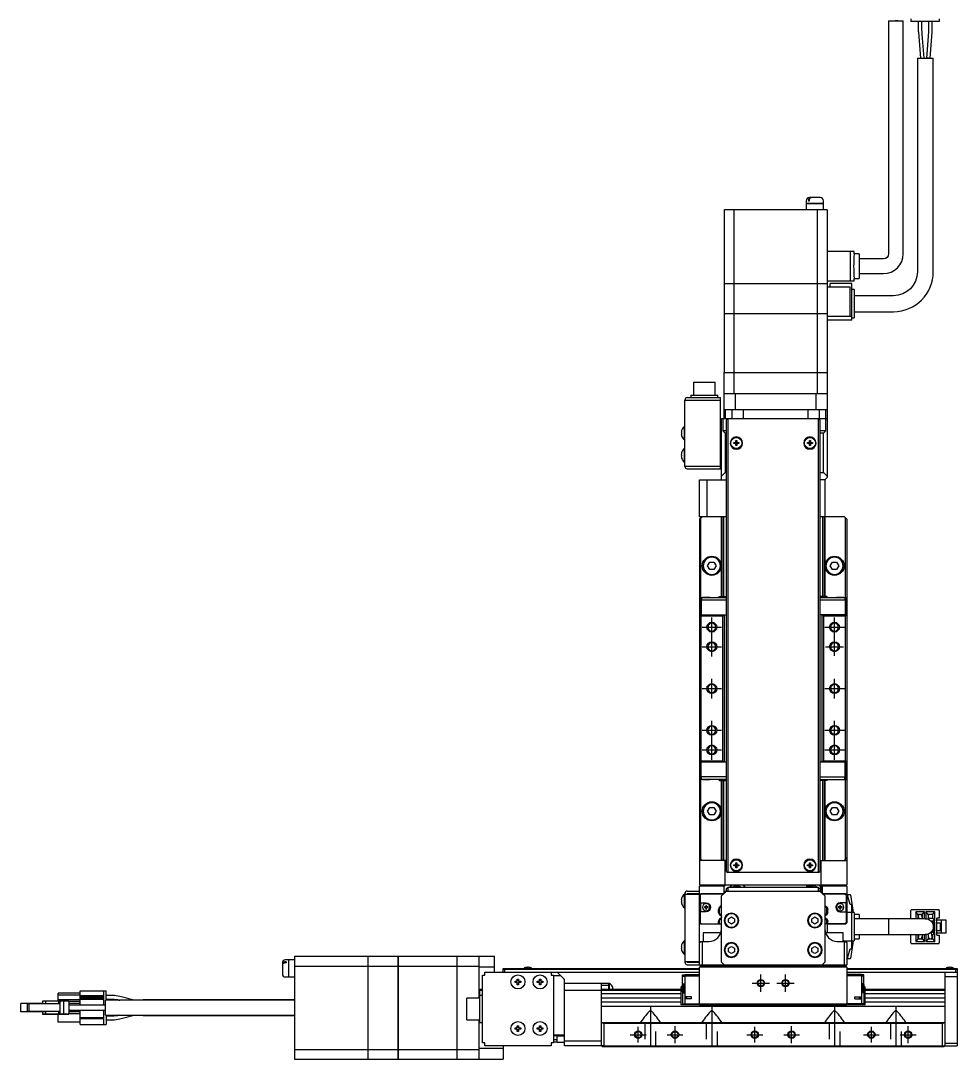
# Model space of a CAD drawing. Extents: x 0 to 1546, y -8 to 1243.
# Drawn here: x 388.6 to 770.2, y 399.4 to 822.4 of the extents above; entities that cross this region are included whole.
import ezdxf

# ---------------------------------------------------------------- set-up
doc = ezdxf.new("R2010")
doc.units = 0
doc.header["$LTSCALE"] = 0.5
doc.linetypes.add('CENTER', pattern=[50.8, 31.75, -6.35, 6.35, -6.35])
doc.linetypes.add('DASHED', pattern=[19.05, 12.7, -6.35])
for name, color, linetype in [('MSM_CENTER', 1, 'CENTER'), ('MSM_CONTINUOUS', 7, 'CONTINUOUS'), ('MSM_DASHED', 4, 'DASHED'), ('MSM_NARROW', 5, 'CONTINUOUS')]:
    doc.layers.add(name, color=color, linetype=linetype)

msp = doc.modelspace()

# ---------------------------------------------------------------- linework, layer by layer
at = {"layer": 'MSM_CENTER'}
for p, q in [((666.16, 575.42), (674.16, 575.42)), ((670.16, 563.42), (670.16, 579.42)), ((716.16, 575.42), (724.16, 575.42)), ((720.16, 563.77), (720.16, 579.42)), ((666.16, 567.42), (674.16, 567.42)), ((716.51, 567.42), (723.81, 567.42)), ((670.16, 546.42), (670.16, 554.42)), ((720.16, 546.42), (720.16, 554.42)), ((666.16, 550.42), (674.16, 550.42)), ((716.16, 550.42), (724.16, 550.42)), ((670.16, 521.42), (670.16, 537.42)), ((720.16, 521.42), (720.16, 537.42)), ((666.16, 533.42), (674.16, 533.42)), ((716.16, 533.42), (724.16, 533.42)), ((666.16, 525.42), (674.16, 525.42)), ((716.16, 525.42), (724.16, 525.42)), ((690.16, 426.92), (690.16, 433.92)), ((700.16, 426.92), (700.16, 433.92)), ((686.66, 430.42), (693.66, 430.42)), ((696.66, 430.42), (703.66, 430.42)), ((645.16, 420.92), (645.16, 402.42)), ((670.16, 420.92), (670.16, 402.42)), ((720.16, 420.92), (720.16, 402.42)), ((745.16, 420.92), (745.16, 402.42)), ((640.16, 406.19), (640.16, 412.65)), ((655.16, 405.92), (655.16, 412.92)), ((687.66, 406.19), (687.66, 412.65)), ((702.66, 405.92), (702.66, 412.92)), ((735.16, 406.19), (735.16, 412.65)), ((750.16, 405.92), (750.16, 412.92)), ((636.94, 409.42), (643.39, 409.42)), ((651.94, 409.42), (658.39, 409.42)), ((684.44, 409.42), (690.89, 409.42)), ((699.44, 409.42), (705.89, 409.42)), ((731.94, 409.42), (738.39, 409.42)), ((746.94, 409.42), (753.39, 409.42))]:
    msp.add_line(p, q, dxfattribs=at)
at = {"layer": 'MSM_CONTINUOUS', "linetype": 'CONTINUOUS'}
for p, q in [((742.16, 822.42), (748.16, 822.42)), ((742.16, 822.42), (742.16, 727.42)), ((746.01, 822.42), (745.02, 822.52)), ((748.16, 727.42), (748.16, 822.42)), ((751.26, 823.17), (751.26, 822.17)), ((762.86, 822.17), (751.26, 822.17)), ((754.29, 822.17), (754.29, 818.57)), ((755.79, 819.54), (755.79, 822.17)), ((758.49, 822.17), (758.49, 818.55)), ((759.99, 818.55), (759.99, 822.17)), ((762.86, 823.17), (762.86, 822.17)), ((754.32, 817.72), (755.16, 807.17)), ((755.89, 816.91), (755.79, 819.54)), ((756.66, 807.23), (755.89, 816.91)), ((758.46, 817.85), (757.67, 807.23)), ((759.17, 807.17), (759.96, 817.74)), ((753.91, 807.17), (760.41, 807.17)), ((753.91, 807.17), (753.91, 720.17)), ((758.41, 807.17), (757.67, 807.23)), ((757.67, 807.23), (757.69, 807.17)), ((760.41, 720.17), (760.41, 807.17)), ((675.16, 745.42), (675.16, 715.47)), ((717.16, 745.42), (675.16, 745.42)), ((679.19, 745.42), (679.19, 715.47)), ((708.66, 747.92), (708.66, 745.42)), ((713.14, 745.42), (713.14, 715.47)), ((717.16, 745.42), (717.16, 715.47)), ((728.16, 728.42), (717.16, 728.42)), ((726.73, 716.42), (726.73, 728.42)), ((728.16, 727.42), (728.16, 728.42)), ((730.16, 727.42), (728.16, 727.42)), ((730.16, 727.42), (730.16, 717.42)), ((740.16, 725.42), (730.16, 725.42)), ((730.16, 719.42), (740.16, 719.42)), ((675.16, 715.47), (717.16, 715.47)), ((675.16, 715.42), (675.16, 703.17)), ((675.16, 715.42), (717.16, 715.42)), ((675.21, 715.47), (675.21, 715.42)), ((679.19, 715.42), (679.19, 703.17)), ((679.45, 715.47), (679.45, 715.42)), ((712.88, 715.47), (712.88, 715.42)), ((713.14, 715.42), (713.14, 703.17)), ((717.11, 715.47), (717.11, 715.42)), ((728.16, 716.42), (717.16, 716.42)), ((717.16, 715.42), (717.16, 679.17)), ((718.36, 713.92), (718.36, 715.42)), ((727.16, 715.42), (718.36, 715.42)), ((727.16, 700.42), (727.16, 715.42)), ((728.16, 716.42), (728.16, 717.42)), ((728.16, 717.42), (730.16, 717.42)), ((726.56, 713.92), (717.16, 713.92)), ((726.56, 701.92), (726.56, 713.92)), ((728.16, 712.99), (727.16, 712.99)), ((728.16, 712.99), (728.16, 701.35)), ((744.16, 710.42), (728.16, 710.42)), ((675.16, 703.17), (717.16, 703.17)), ((675.16, 703.12), (675.16, 679.17)), ((675.16, 703.12), (717.16, 703.12)), ((675.21, 703.17), (675.21, 703.12)), ((679.19, 703.12), (679.19, 679.17)), ((679.45, 703.17), (679.45, 703.12)), ((712.88, 703.17), (712.88, 703.12)), ((713.14, 703.12), (713.14, 679.17)), ((717.11, 703.17), (717.11, 703.12)), ((728.16, 703.92), (744.16, 703.92)), ((727.16, 701.92), (717.16, 701.92)), ((727.16, 700.42), (717.16, 700.42)), ((727.16, 701.35), (728.16, 701.35)), ((675.16, 679.17), (717.16, 679.17)), ((675.16, 679.12), (717.16, 679.12)), ((675.16, 660.42), (675.16, 679.12)), ((675.21, 679.17), (675.21, 679.12)), ((679.19, 679.12), (679.19, 670.42)), ((679.45, 679.17), (679.45, 679.12)), ((712.88, 679.17), (712.88, 679.12)), ((713.14, 679.12), (713.14, 670.42)), ((717.11, 679.17), (717.11, 679.12)), ((717.16, 679.12), (717.16, 636.42)), ((662.74, 675.22), (671.59, 675.22)), ((662.74, 675.22), (662.74, 669.92)), ((671.59, 669.92), (671.59, 675.22)), ((660.16, 668.92), (673.66, 668.92)), ((661.66, 669.92), (672.66, 669.92)), ((661.66, 669.92), (661.66, 668.92)), ((672.66, 668.92), (672.66, 669.92)), ((673.66, 639.92), (673.66, 668.92)), ((717.16, 670.42), (675.16, 670.42)), ((679.66, 670.42), (679.66, 663.92)), ((712.66, 663.92), (712.66, 670.42)), ((659.16, 640.92), (659.16, 667.92)), ((659.16, 667.92), (673.66, 667.92)), ((673.66, 659.92), (674.16, 659.92)), ((674.16, 635.42), (674.16, 660.42)), ((674.16, 660.42), (717.16, 660.42)), ((674.66, 660.42), (674.66, 655.42)), ((717.16, 663.92), (675.16, 663.92)), ((675.66, 663.92), (675.66, 660.42)), ((676.66, 660.42), (676.16, 659.92)), ((676.16, 475.92), (676.16, 659.92)), ((676.66, 660.42), (676.66, 475.42)), ((678.43, 660.42), (678.43, 663.92)), ((682.9, 663.92), (682.9, 660.42)), ((709.43, 660.42), (709.43, 663.92)), ((713.66, 475.42), (713.66, 660.42)), ((714.16, 659.92), (713.66, 660.42)), ((713.9, 663.92), (713.9, 660.42)), ((714.16, 659.92), (714.16, 475.92)), ((716.66, 655.42), (716.66, 663.92)), ((659.01, 651.57), (659.01, 657.27)), ((659.16, 657.27), (659.01, 657.27)), ((673.66, 656.92), (674.16, 656.92)), ((657.68, 654.68), (657.86, 654.68)), ((657.86, 654.16), (657.68, 654.16)), ((657.85, 655.58), (657.86, 655.58)), ((657.86, 653.27), (657.85, 653.26)), ((657.86, 654.68), (657.86, 654.16)), ((659.01, 651.57), (659.16, 651.57)), ((673.66, 654.42), (674.16, 654.42)), ((673.66, 651.92), (674.16, 651.92)), ((674.66, 655.42), (675.66, 654.42)), ((676.16, 655.42), (674.66, 655.42)), ((676.16, 654.42), (675.66, 654.42)), ((675.66, 654.42), (675.66, 638.42)), ((716.66, 655.42), (714.16, 655.42)), ((715.66, 654.42), (714.16, 654.42)), ((715.66, 654.42), (716.66, 655.42)), ((715.66, 638.42), (715.66, 654.42)), ((659.01, 642.57), (659.01, 648.27)), ((659.16, 648.27), (659.01, 648.27)), ((673.66, 647.92), (674.16, 647.92)), ((679.19, 650.24), (679.19, 650.6)), ((679.19, 650.6), (679.98, 650.6)), ((679.98, 650.24), (679.19, 650.24)), ((679.97, 650.24), (679.97, 650.6)), ((679.98, 651.39), (680.34, 651.39)), ((679.98, 650.6), (679.98, 651.39)), ((679.98, 650.62), (680.34, 650.62)), ((679.98, 649.45), (679.98, 650.24)), ((680.34, 650.23), (679.98, 650.23)), ((680.34, 649.45), (679.98, 649.45)), ((680.34, 651.39), (680.34, 650.6)), ((680.34, 650.6), (681.14, 650.6)), ((680.34, 650.24), (680.34, 649.45)), ((681.14, 650.24), (680.34, 650.24)), ((680.36, 650.6), (680.36, 650.24)), ((681.14, 650.6), (681.14, 650.24)), ((709.19, 650.24), (709.19, 650.6)), ((709.19, 650.6), (709.98, 650.6)), ((709.98, 650.24), (709.19, 650.24)), ((709.97, 650.24), (709.97, 650.6)), ((709.98, 651.39), (710.34, 651.39)), ((709.98, 650.6), (709.98, 651.39)), ((709.98, 650.62), (710.34, 650.62)), ((709.98, 649.45), (709.98, 650.24)), ((710.34, 650.23), (709.98, 650.23)), ((710.34, 649.45), (709.98, 649.45)), ((710.34, 651.39), (710.34, 650.6)), ((710.34, 650.6), (711.14, 650.6)), ((710.34, 650.24), (710.34, 649.45)), ((711.14, 650.24), (710.34, 650.24)), ((710.36, 650.6), (710.36, 650.24)), ((711.14, 650.6), (711.14, 650.24)), ((657.68, 645.68), (657.86, 645.68)), ((657.86, 645.16), (657.68, 645.16)), ((657.85, 646.58), (657.86, 646.58)), ((657.86, 644.27), (657.85, 644.26)), ((657.86, 645.68), (657.86, 645.16)), ((673.66, 645.42), (674.16, 645.42)), ((659.01, 642.57), (659.16, 642.57)), ((674.16, 640.92), (659.16, 640.92)), ((660.16, 639.92), (673.66, 639.92)), ((673.66, 642.92), (674.16, 642.92)), ((665.16, 620.42), (665.16, 635.42)), ((665.16, 635.42), (676.16, 635.42)), ((668.16, 635.42), (668.16, 620.42)), ((674.16, 636.92), (675.66, 638.42)), ((675.66, 638.42), (676.16, 638.42)), ((714.16, 638.42), (715.66, 638.42)), ((716.16, 635.42), (714.16, 635.42)), ((715.66, 638.42), (717.16, 636.92)), ((716.16, 635.42), (717.16, 636.42)), ((716.16, 635.42), (716.16, 620.42)), ((676.16, 620.42), (665.16, 620.42)), ((666.16, 620.42), (665.16, 619.42)), ((665.16, 619.42), (665.16, 470.42)), ((665.66, 587.42), (665.66, 619.92)), ((674.06, 587.92), (674.06, 620.42)), ((674.36, 587.92), (674.36, 620.42)), ((674.87, 620.42), (674.87, 587.92)), ((724.16, 620.42), (714.16, 620.42)), ((715.46, 587.92), (715.46, 620.42)), ((715.96, 620.42), (715.96, 587.92)), ((716.26, 620.42), (716.26, 587.92)), ((725.16, 619.42), (724.16, 620.42)), ((724.66, 587.42), (724.66, 619.92)), ((725.16, 619.42), (725.16, 470.42)), ((665.36, 586.42), (665.36, 580.42)), ((676.16, 586.42), (665.36, 586.42)), ((665.41, 587.42), (665.41, 586.42)), ((676.16, 587.42), (665.41, 587.42)), ((665.86, 586.42), (665.86, 580.42)), ((665.91, 587.42), (665.91, 586.42)), ((669.36, 587.47), (666.36, 587.47)), ((666.36, 587.47), (666.36, 587.42)), ((669.36, 587.42), (669.36, 587.47)), ((672.93, 587.42), (673.23, 587.92)), ((673.23, 587.92), (676.16, 587.92)), ((717.09, 587.92), (714.16, 587.92)), ((724.91, 587.42), (714.16, 587.42)), ((724.96, 586.42), (714.16, 586.42)), ((717.39, 587.42), (717.09, 587.92)), ((723.96, 587.52), (720.96, 587.52)), ((720.96, 587.52), (720.96, 587.42)), ((723.96, 587.42), (723.96, 587.52)), ((724.41, 587.42), (724.41, 586.42)), ((724.46, 586.42), (724.46, 580.42)), ((724.91, 587.42), (724.91, 586.42)), ((724.96, 586.42), (724.96, 580.42)), ((665.66, 579.92), (665.16, 580.42)), ((665.16, 580.42), (676.16, 580.42)), ((674.66, 579.92), (665.66, 579.92)), ((665.66, 579.92), (665.66, 520.92)), ((674.66, 579.92), (675.16, 580.42)), ((674.66, 520.92), (674.66, 579.92)), ((675.16, 580.42), (675.16, 520.42)), ((725.16, 580.42), (714.16, 580.42)), ((715.16, 580.42), (715.66, 579.92)), ((715.16, 520.42), (715.16, 580.42)), ((724.66, 579.92), (715.66, 579.92)), ((715.66, 579.92), (715.66, 520.92)), ((725.16, 580.42), (724.66, 579.92)), ((724.66, 520.92), (724.66, 579.92)), ((665.16, 520.42), (665.66, 520.92)), ((676.16, 520.42), (665.16, 520.42)), ((665.36, 514.42), (665.36, 520.42)), ((665.66, 520.92), (674.66, 520.92)), ((665.86, 514.42), (665.86, 520.42)), ((675.16, 520.42), (674.66, 520.92)), ((725.16, 520.42), (714.16, 520.42)), ((715.66, 520.92), (715.16, 520.42)), ((715.66, 520.92), (724.66, 520.92)), ((724.46, 514.42), (724.46, 520.42)), ((724.66, 520.92), (725.16, 520.42)), ((724.96, 514.42), (724.96, 520.42)), ((676.16, 514.42), (665.36, 514.42)), ((665.41, 513.42), (665.41, 514.42)), ((676.16, 513.42), (665.41, 513.42)), ((665.66, 480.92), (665.66, 513.42)), ((665.91, 513.42), (665.91, 514.42)), ((666.36, 513.42), (666.36, 513.32)), ((666.36, 513.32), (669.36, 513.32)), ((669.36, 513.32), (669.36, 513.42)), ((672.93, 513.42), (673.23, 512.92)), ((673.23, 512.92), (676.16, 512.92)), ((674.06, 480.42), (674.06, 512.92)), ((674.36, 480.42), (674.36, 512.92)), ((674.87, 512.92), (674.87, 480.42)), ((714.16, 514.42), (724.96, 514.42)), ((714.16, 513.42), (724.91, 513.42)), ((717.09, 512.92), (714.16, 512.92)), ((715.46, 480.42), (715.46, 512.92)), ((715.96, 512.92), (715.96, 480.42)), ((716.26, 512.92), (716.26, 480.42)), ((717.39, 513.42), (717.09, 512.92)), ((720.96, 513.42), (720.96, 513.37)), ((720.96, 513.37), (723.96, 513.37)), ((723.96, 513.37), (723.96, 513.42)), ((724.41, 513.42), (724.41, 514.42)), ((724.66, 480.92), (724.66, 513.42)), ((724.91, 513.42), (724.91, 514.42)), ((665.16, 481.42), (666.16, 480.42)), ((676.16, 480.42), (665.16, 480.42)), ((675.66, 470.42), (675.66, 480.42)), ((679.19, 478.24), (679.19, 478.6)), ((679.19, 478.6), (679.98, 478.6)), ((679.98, 478.24), (679.19, 478.24)), ((679.97, 478.24), (679.97, 478.6)), ((679.98, 479.39), (680.34, 479.39)), ((679.98, 478.6), (679.98, 479.39)), ((679.98, 478.62), (680.34, 478.62)), ((679.98, 477.45), (679.98, 478.24)), ((680.34, 478.23), (679.98, 478.23)), ((680.34, 479.39), (680.34, 478.6)), ((680.34, 478.6), (681.14, 478.6)), ((680.34, 478.24), (680.34, 477.45)), ((681.14, 478.24), (680.34, 478.24)), ((680.36, 478.6), (680.36, 478.24)), ((681.14, 478.6), (681.14, 478.24)), ((709.19, 478.24), (709.19, 478.6)), ((709.19, 478.6), (709.98, 478.6)), ((709.98, 478.24), (709.19, 478.24)), ((709.97, 478.24), (709.97, 478.6)), ((709.98, 479.39), (710.34, 479.39)), ((709.98, 478.6), (709.98, 479.39)), ((709.98, 478.62), (710.34, 478.62)), ((709.98, 477.45), (709.98, 478.24)), ((710.34, 478.23), (709.98, 478.23)), ((710.34, 479.39), (710.34, 478.6)), ((710.34, 478.6), (711.14, 478.6)), ((710.34, 478.24), (710.34, 477.45)), ((711.14, 478.24), (710.34, 478.24)), ((710.36, 478.6), (710.36, 478.24)), ((711.14, 478.6), (711.14, 478.24)), ((714.16, 480.42), (725.16, 480.42)), ((714.66, 470.42), (714.66, 480.42)), ((724.16, 480.42), (725.16, 481.42)), ((676.16, 475.92), (676.66, 475.42)), ((713.66, 475.42), (676.66, 475.42)), ((680.34, 477.45), (679.98, 477.45)), ((710.34, 477.45), (709.98, 477.45)), ((713.66, 475.42), (714.16, 475.92)), ((665.16, 470.42), (725.16, 470.42)), ((665.16, 469.92), (665.66, 470.42)), ((675.16, 469.92), (665.16, 469.92)), ((665.16, 437.93), (665.16, 469.92)), ((675.16, 469.92), (674.66, 470.42)), ((675.66, 470.42), (675.16, 469.92)), ((675.16, 467.12), (675.16, 470.39)), ((679.19, 469.75), (679.19, 469.76)), ((679.86, 469.9), (680.66, 470.36)), ((679.98, 469.75), (679.98, 469.91)), ((680.34, 469.75), (679.98, 469.75)), ((680.34, 469.91), (680.34, 469.75)), ((680.66, 470.36), (681.91, 469.64)), ((681.14, 469.76), (681.14, 469.75)), ((681.91, 469.64), (681.91, 469.42)), ((709.19, 469.75), (709.19, 469.76)), ((709.98, 469.75), (709.98, 469.91)), ((710.34, 469.75), (709.98, 469.75)), ((710.34, 469.91), (710.34, 469.75)), ((710.78, 469.85), (711.66, 470.36)), ((711.14, 469.76), (711.14, 469.75)), ((711.66, 470.36), (712.91, 469.64)), ((712.91, 469.64), (712.91, 469.42)), ((715.66, 470.42), (715.16, 469.92)), ((715.16, 469.92), (715.16, 467.12)), ((725.16, 469.92), (715.16, 469.92)), ((724.66, 470.42), (725.16, 469.92)), ((725.16, 469.92), (725.16, 454.92)), ((659.01, 461.07), (659.01, 466.77)), ((659.16, 466.77), (659.01, 466.77)), ((659.16, 466.92), (659.16, 438.92)), ((659.16, 466.72), (665.16, 466.72)), ((660.16, 467.92), (665.16, 467.92)), ((660.16, 466.92), (665.16, 466.92)), ((660.16, 466.92), (660.16, 466.72)), ((660.16, 466.81), (665.16, 466.81)), ((665.86, 466.92), (665.36, 466.42)), ((665.36, 466.42), (665.36, 455.02)), ((665.91, 466.82), (665.41, 466.32)), ((665.41, 466.32), (665.41, 463.12)), ((665.86, 466.92), (675.16, 466.92)), ((665.91, 466.82), (675.06, 466.82)), ((676.16, 467.92), (674.16, 465.92)), ((674.16, 438.92), (674.16, 465.92)), ((675.16, 467.42), (675.66, 467.92)), ((675.36, 467.12), (675.16, 467.12)), ((675.66, 467.92), (715.16, 467.92)), ((676.16, 468.92), (676.66, 469.42)), ((676.16, 467.92), (676.16, 468.92)), ((676.66, 469.42), (676.66, 467.92)), ((713.66, 469.42), (676.66, 469.42)), ((713.66, 467.92), (713.66, 469.42)), ((713.66, 469.42), (714.16, 468.92)), ((714.16, 468.92), (714.16, 467.92)), ((716.16, 465.92), (714.16, 467.92)), ((715.16, 467.12), (714.96, 467.12)), ((715.16, 466.92), (724.46, 466.92)), ((715.26, 466.82), (724.41, 466.82)), ((716.16, 465.92), (716.16, 438.92)), ((724.41, 466.82), (724.91, 466.32)), ((724.46, 466.92), (724.96, 466.42)), ((724.91, 466.32), (724.91, 463.12)), ((724.96, 466.42), (724.96, 455.02)), ((726.73, 466.42), (725.41, 466.42)), ((726.56, 462.42), (725.47, 466.25)), ((657.68, 464.18), (657.86, 464.18)), ((657.86, 463.66), (657.68, 463.66)), ((657.85, 465.08), (657.86, 465.08)), ((657.86, 462.77), (657.85, 462.76)), ((657.86, 464.18), (657.86, 463.66)), ((659.01, 461.07), (659.16, 461.07)), ((665.41, 463.12), (667.86, 463.12)), ((665.61, 463.12), (665.61, 459.52)), ((667.74, 461.45), (667.11, 461.45)), ((667.11, 461.45), (667.11, 461.2)), ((667.11, 461.2), (667.74, 461.2)), ((667.99, 462.07), (667.74, 462.07)), ((667.74, 462.07), (667.74, 461.45)), ((667.74, 461.2), (667.74, 460.57)), ((667.99, 461.45), (667.99, 462.07)), ((668.61, 461.45), (667.99, 461.45)), ((667.99, 460.57), (667.99, 461.2)), ((667.99, 461.2), (668.61, 461.2)), ((668.61, 461.2), (668.61, 461.45)), ((722.34, 461.45), (721.71, 461.45)), ((721.71, 461.45), (721.71, 461.2)), ((721.71, 461.2), (722.34, 461.2)), ((722.59, 462.07), (722.34, 462.07)), ((722.34, 462.07), (722.34, 461.45)), ((722.34, 461.2), (722.34, 460.57)), ((724.91, 463.12), (722.46, 463.12)), ((722.59, 461.45), (722.59, 462.07)), ((723.21, 461.45), (722.59, 461.45)), ((722.59, 460.57), (722.59, 461.2)), ((722.59, 461.2), (723.21, 461.2)), ((723.21, 461.2), (723.21, 461.45)), ((724.71, 463.12), (724.71, 459.52)), ((727.16, 462.42), (726.56, 462.42)), ((727.16, 444.42), (727.16, 462.42)), ((665.36, 457.77), (665.41, 457.77)), ((665.36, 457.07), (665.41, 457.07)), ((665.41, 459.52), (665.41, 455.02)), ((667.86, 459.52), (665.41, 459.52)), ((667.74, 460.57), (667.99, 460.57)), ((672.93, 459.19), (672.93, 460.35)), ((673.23, 459.19), (673.23, 460.35)), ((674.09, 457.77), (673.58, 458.06)), ((673.58, 456.78), (674.09, 457.07)), ((674.16, 458.07), (673.73, 458.32)), ((674.09, 457.77), (674.16, 457.71)), ((674.16, 457.13), (674.09, 457.07)), ((676.91, 456.64), (678.16, 457.36)), ((678.16, 457.36), (679.41, 456.64)), ((710.91, 456.64), (712.16, 457.36)), ((712.16, 457.36), (713.41, 456.64)), ((716.16, 458.07), (716.59, 458.32)), ((716.24, 457.77), (716.16, 457.71)), ((716.16, 457.13), (716.24, 457.07)), ((716.24, 457.77), (716.74, 458.06)), ((716.74, 456.78), (716.24, 457.07)), ((717.09, 459.19), (717.09, 460.35)), ((717.39, 459.19), (717.39, 460.35)), ((722.34, 460.57), (722.59, 460.57)), ((722.46, 459.52), (724.91, 459.52)), ((724.91, 459.52), (724.91, 455.02)), ((724.96, 457.77), (724.91, 457.77)), ((724.96, 457.07), (724.91, 457.07)), ((727.16, 459.2), (725.16, 459.2)), ((728.16, 459.24), (727.16, 459.24)), ((728.16, 459.24), (728.16, 447.6)), ((730.16, 458.42), (728.16, 458.42)), ((730.16, 458.42), (730.16, 456.67)), ((751.26, 456.67), (751.26, 460.02)), ((762.56, 460.32), (751.56, 460.32)), ((753.26, 459.42), (753.26, 456.67)), ((754.16, 458.37), (753.26, 459.42)), ((756.81, 459.42), (753.26, 459.42)), ((754.16, 456.87), (753.99, 456.67)), ((755.91, 458.37), (754.16, 458.37)), ((754.16, 458.37), (754.16, 456.87)), ((754.16, 458), (754.54, 458.37)), ((754.45, 456.96), (754.16, 457.25)), ((754.16, 456.87), (754.48, 456.87)), ((754.32, 457.41), (754.54, 456.67)), ((756.1, 456.67), (755.76, 457.83)), ((755.91, 458.37), (756.81, 459.42)), ((755.91, 458.37), (755.91, 457.31)), ((756.81, 456.67), (756.81, 459.42)), ((761.06, 459.42), (757.41, 459.42)), ((758.36, 458.37), (757.41, 459.42)), ((757.41, 459.42), (757.41, 456.66)), ((758.36, 456.87), (758.07, 456.54)), ((758.36, 458), (758.74, 458.37)), ((760.11, 458.37), (758.36, 458.37)), ((758.36, 458.37), (758.36, 456.87)), ((758.74, 456.87), (758.36, 457.25)), ((758.36, 456.87), (760.11, 456.87)), ((760.11, 458.37), (761.06, 459.42)), ((760.11, 458.37), (760.11, 456.87)), ((760.11, 456.87), (761.06, 455.82)), ((761.06, 455.82), (761.06, 459.42)), ((762.86, 456.92), (761.86, 456.92)), ((761.86, 449.92), (761.86, 456.92)), ((762.86, 460.02), (762.86, 456.92)), ((665.16, 454.92), (665.66, 454.42)), ((665.36, 455.02), (665.86, 454.52)), ((665.41, 455.02), (665.91, 454.52)), ((673.26, 454.42), (665.66, 454.42)), ((665.86, 454.52), (674.16, 454.52)), ((672.93, 454.52), (672.93, 455.66)), ((673.23, 454.52), (673.23, 455.66)), ((673.26, 454.42), (673.36, 454.52)), ((673.73, 456.52), (674.16, 456.77)), ((674.06, 452.42), (674.06, 453.92)), ((674.16, 453.92), (674.06, 453.92)), ((676.91, 455.2), (676.91, 456.64)), ((678.16, 454.48), (676.91, 455.2)), ((679.41, 455.2), (678.16, 454.48)), ((679.41, 456.64), (679.41, 455.2)), ((710.91, 455.2), (710.91, 456.64)), ((712.16, 454.48), (710.91, 455.2)), ((713.41, 455.2), (712.16, 454.48)), ((713.41, 456.64), (713.41, 455.2)), ((716.59, 456.52), (716.16, 456.77)), ((724.46, 454.52), (716.16, 454.52)), ((716.26, 453.92), (716.16, 453.92)), ((716.26, 453.92), (716.26, 452.42)), ((716.96, 454.52), (717.06, 454.42)), ((724.66, 454.42), (717.06, 454.42)), ((717.09, 454.52), (717.09, 455.66)), ((717.16, 454.42), (717.16, 450.92)), ((717.39, 454.52), (717.39, 455.66)), ((724.91, 455.02), (724.41, 454.52)), ((724.96, 455.02), (724.46, 454.52)), ((724.66, 454.42), (725.16, 454.92)), ((757.16, 456.67), (728.16, 456.67)), ((742.16, 456.67), (742.16, 450.17)), ((759.36, 455.82), (761.06, 455.82)), ((761.06, 455.22), (759.87, 455.22)), ((760.28, 454.35), (761.06, 455.22)), ((761.06, 451.62), (761.06, 455.22)), ((765.66, 456.12), (761.86, 456.12)), ((761.86, 454.92), (763.36, 454.92)), ((763.36, 451.92), (763.36, 454.92)), ((763.75, 450.72), (763.75, 456.12)), ((765.66, 450.72), (765.66, 456.12)), ((673.66, 450.92), (666.66, 450.92)), ((666.66, 450.92), (666.66, 447.42)), ((673.66, 450.47), (673.66, 450.92)), ((723.66, 450.92), (716.66, 450.92)), ((716.66, 450.92), (716.66, 450.47)), ((723.66, 447.42), (723.66, 450.92)), ((728.16, 450.17), (757.16, 450.17)), ((728.16, 448.42), (730.16, 448.42)), ((730.16, 450.17), (730.16, 448.42)), ((751.26, 446.82), (751.26, 450.17)), ((753.26, 450.17), (753.26, 447.42)), ((754.16, 448.47), (753.26, 447.42)), ((754.16, 449.97), (753.99, 450.17)), ((754.48, 449.97), (754.16, 449.97)), ((754.16, 449.97), (754.16, 448.47)), ((754.16, 449.6), (754.45, 449.89)), ((754.54, 448.47), (754.16, 448.85)), ((754.16, 448.47), (755.91, 448.47)), ((754.54, 450.17), (754.32, 449.43)), ((755.76, 449.01), (756.1, 450.17)), ((755.91, 449.53), (755.91, 448.47)), ((755.91, 448.47), (756.81, 447.42)), ((756.81, 447.42), (756.81, 450.17)), ((757.41, 450.18), (757.41, 447.42)), ((758.36, 448.47), (757.41, 447.42)), ((758.2, 450.15), (758.07, 450.3)), ((758.15, 450.33), (758.52, 449.02)), ((758.36, 449.57), (758.36, 448.47)), ((758.74, 448.47), (758.36, 448.85)), ((758.36, 448.47), (760.11, 448.47)), ((759.96, 449.42), (759.48, 451.14)), ((761.06, 451.02), (759.52, 451.02)), ((759.81, 449.97), (760.11, 449.97)), ((759.87, 451.62), (761.06, 451.62)), ((760.11, 449.97), (761.06, 451.02)), ((760.11, 449.97), (760.11, 448.47)), ((760.11, 448.47), (761.06, 447.42)), ((760.28, 452.49), (761.06, 451.62)), ((761.06, 447.42), (761.06, 451.02)), ((761.86, 451.92), (763.36, 451.92)), ((765.66, 450.72), (761.86, 450.72)), ((761.86, 449.92), (762.86, 449.92)), ((762.86, 449.92), (762.86, 446.82)), ((657.68, 445.18), (657.86, 445.18)), ((657.86, 444.66), (657.68, 444.66)), ((657.85, 446.08), (657.86, 446.08)), ((657.86, 445.18), (657.86, 444.66)), ((659.01, 442.07), (659.01, 447.77)), ((659.16, 447.77), (659.01, 447.77)), ((665.16, 446.92), (665.66, 447.42)), ((665.66, 447.42), (669.06, 447.42)), ((666.16, 447.42), (666.16, 437.92)), ((676.91, 444.64), (678.16, 445.36)), ((676.91, 443.2), (676.91, 444.64)), ((678.16, 445.36), (679.41, 444.64)), ((679.41, 444.64), (679.41, 443.2)), ((710.91, 444.64), (712.16, 445.36)), ((710.91, 443.2), (710.91, 444.64)), ((712.16, 445.36), (713.41, 444.64)), ((713.41, 444.64), (713.41, 443.2)), ((721.26, 447.42), (724.66, 447.42)), ((723.66, 447.64), (727.16, 447.64)), ((724.16, 437.92), (724.16, 447.42)), ((724.66, 447.42), (725.16, 446.92)), ((725.16, 446.92), (725.16, 437.93)), ((725.47, 440.59), (726.56, 444.42)), ((726.56, 444.42), (727.16, 444.42)), ((727.16, 447.6), (728.16, 447.6)), ((751.56, 446.52), (762.56, 446.52)), ((753.26, 447.42), (756.81, 447.42)), ((757.41, 447.42), (761.06, 447.42)), ((500.16, 439.92), (497.66, 439.92)), ((500.16, 441.42), (530.11, 441.42)), ((500.16, 441.42), (500.16, 399.42)), ((530.11, 399.42), (530.11, 441.42)), ((530.11, 441.37), (530.16, 441.37)), ((530.16, 441.42), (542.41, 441.42)), ((530.16, 399.42), (530.16, 441.42)), ((542.41, 399.42), (542.41, 441.42)), ((542.41, 441.37), (542.46, 441.37)), ((542.46, 441.42), (566.41, 441.42)), ((542.46, 399.42), (542.46, 441.42)), ((566.41, 399.42), (566.41, 441.42)), ((566.41, 441.37), (566.46, 441.37)), ((566.46, 441.42), (581.66, 441.42)), ((566.46, 399.42), (566.46, 441.42)), ((575.16, 441.42), (575.16, 424.35)), ((581.66, 434.92), (581.66, 441.42)), ((657.86, 443.77), (657.85, 443.76)), ((659.01, 442.07), (659.16, 442.07)), ((678.16, 442.48), (676.91, 443.2)), ((679.41, 443.2), (678.16, 442.48)), ((712.16, 442.48), (710.91, 443.2)), ((713.41, 443.2), (712.16, 442.48)), ((725.41, 440.42), (726.73, 440.42)), ((500.16, 437.39), (530.11, 437.39)), ((530.11, 437.13), (530.16, 437.13)), ((530.16, 437.39), (542.41, 437.39)), ((542.41, 437.13), (542.46, 437.13)), ((542.46, 437.39), (566.41, 437.39)), ((566.41, 437.13), (566.46, 437.13)), ((566.46, 437.39), (575.16, 437.39)), ((581.66, 436.92), (575.16, 436.92)), ((585.16, 436.42), (585.66, 435.92)), ((585.16, 436.42), (665.16, 436.42)), ((585.16, 434.92), (585.16, 436.42)), ((585.66, 435.92), (585.66, 434.92)), ((665.16, 435.92), (585.66, 435.92)), ((594.19, 436.75), (594.19, 436.76)), ((594.98, 436.75), (594.98, 436.91)), ((595.34, 436.75), (594.98, 436.75)), ((595.34, 436.91), (595.34, 436.75)), ((596.14, 436.76), (596.14, 436.75)), ((665.16, 439.12), (659.16, 439.12)), ((660.16, 439.12), (660.16, 438.92)), ((660.16, 438.92), (665.16, 438.92)), ((660.16, 437.92), (725.16, 437.92)), ((665.66, 437.42), (665.16, 436.92)), ((725.16, 436.92), (665.16, 436.92)), ((665.16, 421.42), (665.16, 436.92)), ((665.66, 437.42), (724.66, 437.42)), ((666.37, 437.42), (666.16, 437.92)), ((674.16, 438.92), (675.16, 437.92)), ((677.16, 437.72), (676.86, 437.42)), ((677.36, 437.72), (677.16, 437.72)), ((677.36, 437.72), (677.56, 437.92)), ((679.06, 437.92), (679.06, 437.82)), ((679.06, 437.82), (680.86, 437.82)), ((679.41, 437.42), (679.41, 437.82)), ((680.76, 437.92), (680.96, 437.72)), ((713.16, 437.72), (680.96, 437.72)), ((681.91, 437.72), (681.91, 437.42)), ((710.41, 437.42), (710.41, 437.72)), ((712.91, 437.72), (712.91, 437.42)), ((713.46, 437.42), (713.16, 437.72)), ((715.16, 437.92), (716.16, 438.92)), ((724.16, 437.92), (723.96, 437.42)), ((725.16, 436.92), (724.66, 437.42)), ((725.16, 436.92), (725.16, 421.42)), ((725.16, 436.42), (770.16, 436.42)), ((769.66, 435.92), (725.16, 435.92)), ((766.19, 436.75), (766.19, 436.76)), ((766.98, 436.75), (766.98, 436.91)), ((767.34, 436.75), (766.98, 436.75)), ((767.34, 436.91), (767.34, 436.75)), ((768.14, 436.76), (768.14, 436.75)), ((769.66, 435.92), (770.16, 436.42)), ((769.66, 434.92), (769.66, 435.92)), ((770.16, 436.42), (770.16, 404.92)), ((576.66, 406.12), (576.66, 433.72)), ((576.66, 433.72), (577.66, 433.72)), ((577.66, 434.92), (665.16, 434.92)), ((577.66, 433.72), (577.66, 434.92)), ((590.9, 432.08), (591.42, 432.08)), ((590.9, 431.18), (590.9, 432.08)), ((591.42, 432.08), (591.42, 431.18)), ((599.9, 432.08), (600.42, 432.08)), ((599.9, 431.18), (599.9, 432.08)), ((600.42, 432.08), (600.42, 431.18)), ((604.66, 434.92), (604.66, 433.72)), ((604.66, 433.72), (605.66, 433.72)), ((605.66, 433.72), (605.66, 406.12)), ((608.66, 433.42), (605.66, 433.42)), ((610.16, 431.92), (607.16, 434.92)), ((610.16, 404.92), (610.16, 431.92)), ((658.16, 433.82), (659.16, 433.82)), ((658.16, 429.82), (658.16, 433.82)), ((658.16, 433.32), (659.16, 433.32)), ((659.16, 433.92), (665.16, 433.92)), ((659.16, 433.92), (659.16, 421.52)), ((659.16, 433.42), (665.16, 433.42)), ((725.16, 434.92), (770.16, 434.92)), ((731.16, 433.92), (725.16, 433.92)), ((731.16, 433.42), (725.16, 433.42)), ((731.16, 433.92), (731.16, 421.52)), ((732.16, 433.82), (731.16, 433.82)), ((732.16, 433.32), (731.16, 433.32)), ((732.16, 429.82), (732.16, 433.82)), ((765.16, 434.92), (765.16, 404.92)), ((770.16, 432.92), (765.16, 432.92)), ((412.71, 427.32), (423.41, 427.32)), ((412.71, 421.42), (412.71, 427.32)), ((422.41, 421.42), (422.41, 427.32)), ((423.41, 423.42), (423.41, 427.32)), ((575.16, 427.92), (576.66, 427.92)), ((575.66, 414.42), (575.66, 427.42)), ((576.66, 427.42), (575.66, 427.42)), ((590.01, 430.66), (590.01, 431.18)), ((590.01, 431.18), (590.9, 431.18)), ((590.9, 430.66), (590.01, 430.66)), ((590.65, 430.66), (590.65, 431.18)), ((590.9, 431.44), (591.42, 431.44)), ((590.9, 429.77), (590.9, 430.66)), ((591.42, 430.4), (590.9, 430.4)), ((591.42, 429.77), (590.9, 429.77)), ((591.42, 431.18), (592.32, 431.18)), ((591.42, 430.66), (591.42, 429.77)), ((592.32, 430.66), (591.42, 430.66)), ((591.68, 431.18), (591.68, 430.66)), ((592.32, 431.18), (592.32, 430.66)), ((599.01, 430.66), (599.01, 431.18)), ((599.01, 431.18), (599.9, 431.18)), ((599.9, 430.66), (599.01, 430.66)), ((599.65, 430.66), (599.65, 431.18)), ((599.9, 431.44), (600.42, 431.44)), ((599.9, 429.77), (599.9, 430.66)), ((600.42, 430.4), (599.9, 430.4)), ((600.42, 429.77), (599.9, 429.77)), ((600.42, 431.18), (601.32, 431.18)), ((601.32, 430.66), (600.42, 430.66)), ((600.42, 430.66), (600.42, 429.77)), ((600.68, 431.18), (600.68, 430.66)), ((601.32, 431.18), (601.32, 430.66)), ((610.16, 430.42), (628.16, 430.42)), ((625.16, 427.42), (610.16, 427.42)), ((625.16, 404.92), (625.16, 430.42)), ((628.16, 429.42), (625.16, 429.42)), ((625.16, 427.92), (657.66, 427.92)), ((657.66, 427.42), (625.16, 427.42)), ((628.16, 427.92), (628.16, 430.42)), ((628.41, 430.27), (628.16, 430.27)), ((628.41, 427.92), (628.41, 430.27)), ((629.81, 427.92), (629.81, 428.76)), ((658.11, 429.12), (657.66, 428.85)), ((657.66, 421.52), (657.66, 428.85)), ((658.06, 429.82), (658.06, 429.09)), ((658.56, 429.82), (658.06, 429.82)), ((658.11, 429.82), (658.11, 426.82)), ((658.16, 430.12), (659.16, 430.12)), ((658.56, 430.12), (658.56, 426.52)), ((732.16, 430.12), (731.16, 430.12)), ((731.76, 430.12), (731.76, 426.52)), ((732.26, 429.82), (731.76, 429.82)), ((732.26, 426.82), (732.26, 429.82)), ((732.26, 429.09), (732.66, 428.85)), ((732.66, 421.52), (732.66, 428.85)), ((732.66, 427.92), (765.16, 427.92)), ((765.16, 427.42), (732.66, 427.42)), ((397.46, 423.12), (397.46, 421.92)), ((398.41, 423.12), (397.46, 423.12)), ((398.71, 423.12), (398.41, 423.12)), ((398.71, 423.12), (398.71, 421.92)), ((403.96, 423.12), (398.71, 423.12)), ((403.81, 423.12), (403.81, 426.32)), ((412.71, 426.32), (403.81, 426.32)), ((412.71, 425.57), (403.81, 425.57)), ((412.71, 423.67), (403.81, 423.67)), ((403.96, 423.12), (403.96, 421.92)), ((404.46, 423.12), (403.96, 423.12)), ((405.96, 423.12), (404.46, 423.12)), ((404.46, 423.12), (404.46, 417.72)), ((405.96, 423.12), (405.96, 417.72)), ((408.16, 423.12), (405.96, 423.12)), ((408.16, 423.12), (408.16, 417.72)), ((412.71, 425.42), (422.41, 425.42)), ((412.71, 424.92), (422.41, 424.92)), ((412.71, 424.87), (422.41, 424.87)), ((412.71, 424.37), (422.41, 424.37)), ((412.71, 424.32), (422.41, 424.32)), ((412.71, 423.82), (422.41, 423.82)), ((423.16, 417.42), (423.16, 423.42)), ((500.16, 423.42), (423.16, 423.42)), ((426.04, 425.37), (423.41, 425.37)), ((423.41, 423.87), (426.04, 423.87)), ((428.54, 423.54), (428.99, 423.42)), ((434.78, 423.42), (428.93, 424.99)), ((438.41, 423.42), (438.41, 423.67)), ((500.16, 423.67), (438.41, 423.67)), ((570.36, 415.5), (570.36, 424.35)), ((575.66, 424.35), (570.36, 424.35)), ((576.66, 425.42), (575.66, 425.42)), ((657.66, 426.03), (625.16, 426.03)), ((625.16, 424.42), (657.66, 424.42)), ((658.11, 426.82), (658.56, 426.82)), ((658.16, 426.82), (658.16, 421.52)), ((658.16, 426.52), (659.16, 426.52)), ((661.86, 424.77), (659.16, 424.77)), ((659.16, 424.42), (659.96, 424.42)), ((661.86, 424.07), (659.16, 424.07)), ((659.96, 424.07), (659.96, 424.77)), ((661.86, 424.07), (661.86, 424.77)), ((728.46, 424.77), (731.16, 424.77)), ((728.46, 424.07), (728.46, 424.77)), ((728.46, 424.07), (731.16, 424.07)), ((730.36, 424.07), (730.36, 424.77)), ((730.36, 424.42), (731.16, 424.42)), ((732.16, 426.52), (731.16, 426.52)), ((731.76, 426.82), (732.26, 426.82)), ((732.16, 426.82), (732.16, 421.52)), ((765.16, 426.03), (732.66, 426.03)), ((732.66, 424.42), (765.16, 424.42)), ((388.56, 418.72), (388.56, 422.12)), ((397.46, 422.12), (388.56, 422.12)), ((391.86, 421.92), (391.16, 421.92)), ((391.16, 421.92), (391.16, 418.92)), ((391.16, 418.92), (392.66, 418.92)), ((391.86, 418.92), (391.16, 418.92)), ((391.86, 421.92), (391.86, 418.92)), ((404.46, 421.92), (391.86, 421.92)), ((404.46, 418.92), (391.86, 418.92)), ((392.66, 418.92), (394.16, 418.92)), ((394.03, 418.92), (398.71, 418.92)), ((394.16, 418.92), (394.03, 418.92)), ((397.46, 418.92), (397.46, 417.72)), ((398.41, 418.92), (398.71, 418.92)), ((403.96, 418.92), (398.71, 418.92)), ((398.71, 418.92), (398.71, 417.72)), ((404.46, 418.92), (403.96, 418.92)), ((403.96, 418.92), (403.96, 417.72)), ((412.71, 422.92), (408.16, 422.92)), ((412.71, 422.12), (408.16, 422.12)), ((415.52, 421.42), (408.16, 421.42)), ((408.16, 419.42), (415.52, 419.42)), ((408.16, 419.42), (416.07, 419.42)), ((412.71, 413.52), (412.71, 419.42)), ((416.79, 421.42), (415.52, 421.42)), ((415.52, 419.42), (416.79, 419.42)), ((416.07, 419.42), (416.26, 419.42)), ((416.26, 419.42), (423.16, 419.42)), ((423.16, 421.42), (416.79, 421.42)), ((416.79, 419.42), (423.16, 419.42)), ((422.41, 413.52), (422.41, 419.42)), ((625.16, 422.81), (657.66, 422.81)), ((765.16, 420.92), (625.16, 420.92)), ((665.16, 421.52), (657.66, 421.52)), ((658.16, 422.02), (665.16, 422.02)), ((665.16, 421.92), (725.16, 421.92)), ((725.16, 421.42), (665.16, 421.42)), ((732.16, 422.02), (725.16, 422.02)), ((732.66, 421.52), (725.16, 421.52)), ((732.66, 422.81), (765.16, 422.81)), ((397.46, 418.72), (388.56, 418.72)), ((397.46, 418.72), (388.56, 418.72)), ((397.46, 418.72), (388.56, 418.72)), ((398.41, 417.72), (397.46, 417.72)), ((397.46, 417.72), (407.16, 417.72)), ((397.46, 417.72), (397.46, 417.72)), ((398.71, 417.72), (398.41, 417.72)), ((403.96, 417.72), (398.71, 417.72)), ((400.21, 417.72), (400.4, 417.72)), ((400.51, 417.72), (400.21, 417.72)), ((400.4, 417.72), (405.96, 417.72)), ((408.16, 417.72), (400.51, 417.72)), ((403.81, 414.52), (403.81, 417.72)), ((404.46, 417.72), (403.96, 417.72)), ((405.96, 417.72), (404.46, 417.72)), ((407.16, 417.72), (408.16, 417.72)), ((412.71, 418.72), (408.16, 418.72)), ((412.71, 417.92), (408.16, 417.92)), ((408.16, 417.72), (408.16, 417.72)), ((412.71, 416.47), (422.41, 416.47)), ((412.71, 415.97), (422.41, 415.97)), ((423.16, 417.42), (500.16, 417.42)), ((423.41, 417.42), (423.41, 413.52)), ((426.05, 416.97), (423.41, 416.97)), ((423.41, 415.47), (426.05, 415.47)), ((428.99, 417.42), (428.54, 417.3)), ((428.93, 415.85), (434.78, 417.42)), ((438.41, 417.17), (438.41, 417.42)), ((438.41, 417.17), (500.16, 417.17)), ((570.36, 415.5), (575.66, 415.5)), ((575.16, 415.5), (575.16, 399.42)), ((412.71, 414.52), (403.81, 414.52)), ((412.71, 413.52), (423.41, 413.52)), ((575.66, 414.42), (576.66, 414.42)), ((590.01, 411.66), (590.01, 412.18)), ((590.01, 412.18), (590.9, 412.18)), ((590.9, 411.66), (590.01, 411.66)), ((590.65, 411.66), (590.65, 412.18)), ((590.9, 413.08), (591.42, 413.08)), ((590.9, 412.18), (590.9, 413.08)), ((590.9, 412.44), (591.42, 412.44)), ((590.9, 410.77), (590.9, 411.66)), ((591.42, 411.4), (590.9, 411.4)), ((591.42, 410.77), (590.9, 410.77)), ((591.42, 413.08), (591.42, 412.18)), ((591.42, 412.18), (592.32, 412.18)), ((591.42, 411.66), (591.42, 410.77)), ((592.32, 411.66), (591.42, 411.66)), ((591.68, 412.18), (591.68, 411.66)), ((592.32, 412.18), (592.32, 411.66)), ((599.01, 411.66), (599.01, 412.18)), ((599.01, 412.18), (599.9, 412.18)), ((599.9, 411.66), (599.01, 411.66)), ((599.65, 411.66), (599.65, 412.18)), ((599.9, 413.08), (600.42, 413.08)), ((599.9, 412.18), (599.9, 413.08)), ((599.9, 412.44), (600.42, 412.44)), ((599.9, 410.77), (599.9, 411.66)), ((600.42, 411.4), (599.9, 411.4)), ((600.42, 410.77), (599.9, 410.77)), ((600.42, 413.08), (600.42, 412.18)), ((600.42, 412.18), (601.32, 412.18)), ((601.32, 411.66), (600.42, 411.66)), ((600.42, 411.66), (600.42, 410.77)), ((600.68, 412.18), (600.68, 411.66)), ((601.32, 412.18), (601.32, 411.66)), ((625.16, 414.42), (765.16, 414.42)), ((625.66, 414.42), (626.16, 413.92)), ((764.16, 413.92), (626.16, 413.92)), ((626.16, 413.92), (626.16, 404.93)), ((764.16, 413.92), (764.66, 414.42)), ((764.16, 404.93), (764.16, 413.92)), ((577.66, 406.12), (576.66, 406.12)), ((577.66, 404.92), (577.66, 406.12)), ((604.66, 406.12), (604.66, 404.92)), ((605.66, 406.12), (604.66, 406.12)), ((605.66, 409.42), (610.16, 409.42)), ((610.16, 408.92), (605.66, 408.92)), ((605.66, 407.42), (607.16, 407.42)), ((607.16, 406.42), (605.66, 406.42)), ((607.16, 406.32), (607.16, 408.82)), ((610.16, 408.82), (607.16, 408.82)), ((607.16, 406.32), (610.16, 406.32)), ((610.16, 406.92), (625.16, 406.92)), ((500.16, 403.45), (530.11, 403.45)), ((530.11, 403.71), (530.16, 403.71)), ((530.16, 403.45), (542.41, 403.45)), ((542.41, 403.71), (542.46, 403.71)), ((542.46, 403.45), (566.41, 403.45)), ((566.41, 403.71), (566.46, 403.71)), ((566.46, 403.45), (575.16, 403.45)), ((575.16, 403.92), (585.16, 403.92)), ((604.66, 404.92), (577.66, 404.92)), ((585.16, 404.92), (585.16, 399.42)), ((626.16, 404.92), (610.16, 404.92)), ((625.16, 404.92), (625.66, 404.42)), ((764.66, 404.42), (625.66, 404.42)), ((626.16, 404.93), (764.16, 404.93)), ((764.17, 404.92), (770.16, 404.92)), ((764.66, 404.42), (765.16, 404.92)), ((765.16, 405.92), (770.16, 405.92)), ((500.16, 399.42), (530.11, 399.42)), ((530.11, 399.47), (530.16, 399.47)), ((530.16, 399.42), (542.41, 399.42)), ((542.41, 399.47), (542.46, 399.47)), ((542.46, 399.42), (566.41, 399.42)), ((566.41, 399.47), (566.46, 399.47)), ((566.46, 399.42), (585.16, 399.42))]:
    msp.add_line(p, q, dxfattribs=at)
at = {"layer": 'MSM_CONTINUOUS'}
for p, q in [((708.66, 749.12), (708.66, 747.97)), ((709.52, 748.92), (709.52, 749.12)), ((709.87, 748.92), (709.52, 748.92)), ((709.87, 748.92), (709.87, 749.12)), ((714.36, 750.42), (709.96, 750.42)), ((715.66, 747.97), (715.66, 749.12)), ((715.66, 747.97), (708.66, 747.97)), ((715.66, 747.92), (708.66, 747.92)), ((708.71, 747.97), (708.71, 747.92)), ((715.61, 747.92), (715.61, 747.97)), ((715.66, 745.42), (715.66, 747.92)), ((668.43, 600.42), (669.3, 601.92)), ((669.3, 601.92), (671.03, 601.92)), ((671.03, 601.92), (671.9, 600.42)), ((718.43, 600.42), (719.3, 601.92)), ((719.3, 601.92), (721.03, 601.92)), ((721.03, 601.92), (721.9, 600.42)), ((669.3, 598.92), (668.43, 600.42)), ((671.03, 598.92), (669.3, 598.92)), ((671.9, 600.42), (671.03, 598.92)), ((719.3, 598.92), (718.43, 600.42)), ((721.03, 598.92), (719.3, 598.92)), ((721.9, 600.42), (721.03, 598.92)), ((668.43, 500.42), (669.3, 501.92)), ((669.3, 498.92), (668.43, 500.42)), ((669.3, 501.92), (671.03, 501.92)), ((671.03, 501.92), (671.9, 500.42)), ((671.9, 500.42), (671.03, 498.92)), ((718.43, 500.42), (719.3, 501.92)), ((719.3, 498.92), (718.43, 500.42)), ((719.3, 501.92), (721.03, 501.92)), ((721.03, 501.92), (721.9, 500.42)), ((721.9, 500.42), (721.03, 498.92)), ((671.03, 498.92), (669.3, 498.92)), ((721.03, 498.92), (719.3, 498.92)), ((497.61, 439.92), (496.46, 439.92)), ((497.61, 439.92), (497.61, 432.92)), ((497.66, 439.92), (497.66, 432.92)), ((495.16, 438.62), (495.16, 434.22)), ((496.66, 439.07), (496.46, 439.07)), ((496.66, 438.71), (496.46, 438.71)), ((496.66, 439.07), (496.66, 438.71)), ((497.66, 439.87), (497.61, 439.87)), ((496.46, 432.92), (497.61, 432.92)), ((497.61, 432.97), (497.66, 432.97)), ((497.66, 432.92), (500.16, 432.92)), ((641.26, 414.55), (641.29, 414.66)), ((641.42, 414.42), (641.26, 414.55)), ((648.91, 414.42), (649.06, 414.55)), ((649.06, 414.55), (649.04, 414.66)), ((666.26, 414.55), (666.29, 414.66)), ((666.42, 414.42), (666.26, 414.55)), ((673.91, 414.42), (674.06, 414.55)), ((674.06, 414.55), (674.04, 414.66)), ((716.26, 414.55), (716.29, 414.66)), ((716.42, 414.42), (716.26, 414.55)), ((723.91, 414.42), (724.06, 414.55)), ((724.06, 414.55), (724.04, 414.66)), ((741.26, 414.55), (741.29, 414.66)), ((741.42, 414.42), (741.26, 414.55)), ((748.91, 414.42), (749.06, 414.55)), ((749.06, 414.55), (749.04, 414.66))]:
    msp.add_line(p, q, dxfattribs=at)
at = {"layer": 'MSM_CONTINUOUS', "linetype": 'CONTINUOUS', "extrusion": (0, 0, -1)}
for centre, radius in [((-680.16, 650.42), 2.5), ((-710.16, 650.42), 2.5), ((-680.16, 478.42), 2.5), ((-710.16, 478.42), 2.5), ((-667.86, 461.32), 1.5), ((-722.46, 461.32), 1.5), ((-678.16, 455.92), 3), ((-678.16, 455.92), 2.75), ((-712.16, 455.92), 3), ((-712.16, 455.92), 2.75), ((-678.16, 443.92), 3), ((-678.16, 443.92), 2.75), ((-712.16, 443.92), 3), ((-712.16, 443.92), 2.75)]:
    msp.add_circle(centre, radius, dxfattribs=at)
at = {"layer": 'MSM_CONTINUOUS', "linetype": 'CONTINUOUS'}
for centre, radius in [((680.16, 650.42), 2.25), ((710.16, 650.42), 2.25), ((680.16, 478.42), 2.25), ((710.16, 478.42), 2.25), ((591.16, 430.92), 2.85), ((600.16, 430.92), 2.85), ((591.16, 411.92), 2.85), ((600.16, 411.92), 2.85)]:
    msp.add_circle(centre, radius, dxfattribs=at)
at = {"layer": 'MSM_CONTINUOUS'}
for centre, radius in [((670.16, 600.42), 3.9), ((720.16, 600.42), 3.9), ((670.16, 500.42), 3.9), ((720.16, 500.42), 3.9), ((690.16, 430.42), 1.23), ((700.16, 430.42), 1.23), ((640.16, 409.42), 1.23), ((655.16, 409.42), 1.23), ((687.66, 409.42), 1.23), ((702.66, 409.42), 1.23), ((735.16, 409.42), 1.23), ((750.16, 409.42), 1.23)]:
    msp.add_circle(centre, radius, dxfattribs=at)
at = {"layer": 'MSM_CONTINUOUS', "extrusion": (0, 0, -1)}
for centre, radius in [((-670.16, 600.42), 3.5), ((-720.16, 600.42), 3.5), ((-670.16, 575.42), 1.62), ((-720.16, 575.42), 1.62), ((-670.16, 567.42), 1.62), ((-720.16, 567.42), 1.62), ((-670.16, 550.42), 1.62), ((-720.16, 550.42), 1.62), ((-670.16, 533.42), 1.62), ((-720.16, 533.42), 1.62), ((-670.16, 525.42), 1.62), ((-720.16, 525.42), 1.62), ((-670.16, 500.42), 3.5), ((-720.16, 500.42), 3.5)]:
    msp.add_circle(centre, radius, dxfattribs=at)
at = {"layer": 'MSM_CONTINUOUS', "linetype": 'CONTINUOUS'}
for centre, radius, start, end in [((765.04, 818.57), 10.75, 180, 184.548), ((749.24, 818.55), 10.75, 355.7108, 360), ((788.18, 722.41), 60.23, 175.2289, 179.9909), ((740.16, 727.42), 8, 270, 360), ((788.21, 722.43), 60.26, 180.0102, 184.77), ((744.16, 720.17), 16.25, 270, 360), ((660.16, 667.92), 1, 90, 180), ((661.36, 654.42), 3.7, 129.6218, 161.7427), ((661.36, 654.42), 3.69, 161.762, 175.9605), ((661.36, 654.42), 3.69, 184.0395, 198.238), ((661.36, 654.42), 3.7, 198.2573, 230.3782), ((661.36, 645.42), 3.7, 129.6218, 161.7427), ((661.36, 645.42), 3.69, 161.762, 175.9605), ((661.36, 645.42), 3.69, 184.0395, 198.238), ((661.36, 645.42), 3.7, 198.2573, 230.3782), ((660.16, 640.92), 1, 180, 270), ((680.16, 466.92), 3, 109.0021, 123.5573), ((680.16, 466.92), 2.99, 93.446, 108.9685), ((680.16, 466.92), 2.99, 71.0315, 86.554), ((680.16, 466.92), 3, 56.4427, 70.9979), ((710.16, 466.92), 3, 109.0021, 123.5573), ((710.16, 466.92), 2.99, 93.446, 108.9685), ((710.16, 466.92), 2.99, 71.0315, 86.554), ((710.16, 466.92), 3, 56.4427, 70.9979), ((661.36, 463.92), 3.7, 129.6218, 161.7427), ((660.16, 466.92), 1, 90, 180), ((722.58, 465.42), 3, 15.9958, 30.6522), ((668.16, 453.42), 60, 5.5664, 12.5133), ((661.36, 463.92), 3.69, 161.762, 175.9605), ((661.36, 463.92), 3.69, 184.0395, 198.238), ((661.36, 463.92), 3.7, 198.2573, 230.3782), ((674.73, 460.35), 1.8, 108.4661, 179.9993), ((715.59, 460.35), 1.5, 0.0002, 67.6613), ((722.46, 461.32), 1.8, 90, 270), ((674.23, 459.19), 1.3, 180, 240), ((716.09, 459.19), 1, 300, 360), ((751.56, 460.02), 0.3, 90, 180), ((755.04, 457.62), 0.75, 16.5209, 196.5209), ((762.56, 460.02), 0.3, 0, 90), ((674.23, 455.66), 1.3, 120, 180), ((716.09, 455.66), 1, 0, 60), ((669.06, 452.42), 5, 270, 0), ((721.26, 452.42), 5, 180, 270), ((755.04, 449.22), 0.75, 163.4791, 343.4791), ((759.24, 449.22), 0.75, 195.6242, 15.6242), ((661.36, 444.92), 3.69, 161.762, 175.9605), ((661.36, 444.92), 3.69, 184.0395, 198.238), ((661.36, 444.92), 3.7, 129.6218, 161.7427), ((668.16, 453.42), 60, 347.4867, 354.4336), ((751.56, 446.82), 0.3, 180, 270), ((762.56, 446.82), 0.3, 270, 0), ((661.36, 444.92), 3.7, 198.2573, 230.3782), ((722.58, 441.42), 3, 329.3478, 344.0042), ((595.16, 433.92), 3, 109.0021, 123.5573), ((595.16, 433.92), 2.99, 93.446, 108.9685), ((595.16, 433.92), 2.99, 71.0315, 86.554), ((595.16, 433.92), 3, 56.4427, 70.9979), ((660.16, 438.92), 1, 180, 270), ((666.66, 438.92), 1.8, 213.5573, 236.4427), ((723.66, 438.92), 1.8, 303.5573, 326.4427), ((767.16, 433.92), 3, 109.0021, 123.5573), ((767.16, 433.92), 2.99, 93.446, 108.9685), ((767.16, 433.92), 2.99, 71.0315, 86.554), ((767.16, 433.92), 3, 56.4427, 70.9979), ((626.85, 427.42), 3.25, 24.3004, 61.2734), ((426.04, 414.22), 11.15, 75.0015, 90.0068), ((426.04, 426.62), 11.15, 269.9911, 285.0006), ((624.66, 405.92), 1.8, 326.251, 326.4427), ((765.66, 405.92), 1.8, 213.5573, 213.749)]:
    msp.add_arc(centre, radius, start, end, dxfattribs=at)
at = {"layer": 'MSM_CONTINUOUS', "linetype": 'CONTINUOUS', "extrusion": (0, 0, -1)}
for centre, radius, start, end in [((-749.24, 818.55), 9.25, 180, 184.2892), ((-740.16, 727.42), 2, 180, 270), ((-744.16, 720.17), 9.75, 180, 270), ((-680.66, 468.92), 3, 9.5941, 30), ((-680.66, 468.92), 2.75, 10.4757, 33.0557), ((-680.66, 468.92), 2.75, 146.9443, 169.5243), ((-680.66, 468.92), 3, 150, 170.4059), ((-711.66, 468.92), 3, 12.2456, 30), ((-711.66, 468.92), 2.75, 16.3826, 33.0557), ((-711.66, 468.92), 2.75, 146.9443, 202.3131), ((-711.66, 468.92), 3, 150, 199.4712), ((-667.86, 461.32), 1.8, 90, 270), ((-674.73, 460.35), 1.5, 0.0002, 67.6613), ((-715.59, 460.35), 1.8, 108.4661, 179.9993), ((-674.23, 459.19), 1, 300, 0), ((-716.09, 459.19), 1.3, 180, 240), ((-674.23, 455.66), 1, 0, 60), ((-716.09, 455.66), 1.3, 120, 180), ((-757.16, 453.42), 3.25, 90, 270), ((-680.66, 437.92), 3, 350.4059, 0), ((-680.66, 437.92), 2.75, 349.5243, 0), ((-680.66, 437.92), 2.75, 184.1706, 190.4757), ((-680.66, 437.92), 3, 183.8226, 189.5941), ((-711.66, 437.92), 3, 350.4059, 356.1774), ((-711.66, 437.92), 2.75, 349.5243, 355.8294), ((-426.04, 414.22), 9.65, 89.9899, 104.9986), ((-426.04, 426.63), 9.65, 255.0035, 270.008)]:
    msp.add_arc(centre, radius, start, end, dxfattribs=at)
at = {"layer": 'MSM_CONTINUOUS'}
for centre, radius, start, end in [((756.59, 807.23), 0.0773, 309.0479, 359.5838), ((709.96, 749.12), 1.3, 90, 180), ((710.92, 749.2), 1.41, 131.3743, 182.8178), ((711.26, 749.21), 1.39, 132.8199, 183.04), ((710.47, 749.67), 0.751, 91.7681, 128.8955), ((710.82, 749.67), 0.754, 95.8166, 131.8939), ((714.36, 749.12), 1.3, 0, 90), ((496.46, 438.62), 1.3, 90, 180), ((495.92, 438.12), 0.751, 141.1045, 178.2319), ((495.92, 437.77), 0.754, 138.1061, 174.1834), ((496.39, 437.66), 1.41, 87.1822, 138.6257), ((496.37, 437.33), 1.39, 86.96, 137.1801), ((496.46, 434.22), 1.3, 180, 270), ((671.54, 393.97), 36.66, 136.0228, 145.6264), ((618.79, 393.97), 36.66, 34.3736, 43.9772), ((696.54, 393.97), 36.66, 136.0228, 145.6264), ((643.79, 393.97), 36.66, 34.3736, 43.9772), ((746.54, 393.97), 36.66, 136.0228, 145.6264), ((693.79, 393.97), 36.66, 34.3736, 43.9772), ((771.54, 393.97), 36.66, 136.0228, 145.6264), ((718.79, 393.97), 36.66, 34.3736, 43.9772), ((625.57, 404.39), 0.794, 2.4308, 42.2411), ((764.76, 404.39), 0.794, 137.7589, 177.5692)]:
    msp.add_arc(centre, radius, start, end, dxfattribs=at)
at = {"layer": 'MSM_DASHED'}
for p, q in [((641.26, 413.92), (641.26, 414.55)), ((649.06, 413.92), (649.06, 414.55)), ((666.26, 413.92), (666.26, 414.55)), ((674.06, 413.92), (674.06, 414.55)), ((716.26, 413.92), (716.26, 414.55)), ((724.06, 413.92), (724.06, 414.55)), ((741.26, 413.92), (741.26, 414.55)), ((749.06, 413.92), (749.06, 414.55)), ((649.06, 413.92), (641.26, 413.92)), ((642.91, 413.92), (642.91, 404.42)), ((647.41, 404.42), (647.41, 413.92)), ((674.06, 413.92), (666.26, 413.92)), ((667.91, 413.92), (667.91, 404.42)), ((672.41, 404.42), (672.41, 413.92)), ((724.06, 413.92), (716.26, 413.92)), ((717.91, 413.92), (717.91, 404.42)), ((722.41, 404.42), (722.41, 413.92)), ((749.06, 413.92), (741.26, 413.92)), ((742.91, 413.92), (742.91, 404.42)), ((747.41, 404.42), (747.41, 413.92))]:
    msp.add_line(p, q, dxfattribs=at)
at = {"layer": 'MSM_NARROW'}
for centre, radius in [((670.16, 575.42), 2), ((720.16, 575.42), 2), ((670.16, 567.42), 2), ((720.16, 567.42), 2), ((670.16, 550.42), 2), ((720.16, 550.42), 2), ((670.16, 533.42), 2), ((720.16, 533.42), 2), ((670.16, 525.42), 2), ((720.16, 525.42), 2), ((690.16, 430.42), 1.5), ((700.16, 430.42), 1.5), ((640.16, 409.42), 1.5), ((655.16, 409.42), 1.5), ((687.66, 409.42), 1.5), ((702.66, 409.42), 1.5), ((735.16, 409.42), 1.5), ((750.16, 409.42), 1.5)]:
    msp.add_circle(centre, radius, dxfattribs=at)

doc.saveas('drawing.dxf')
